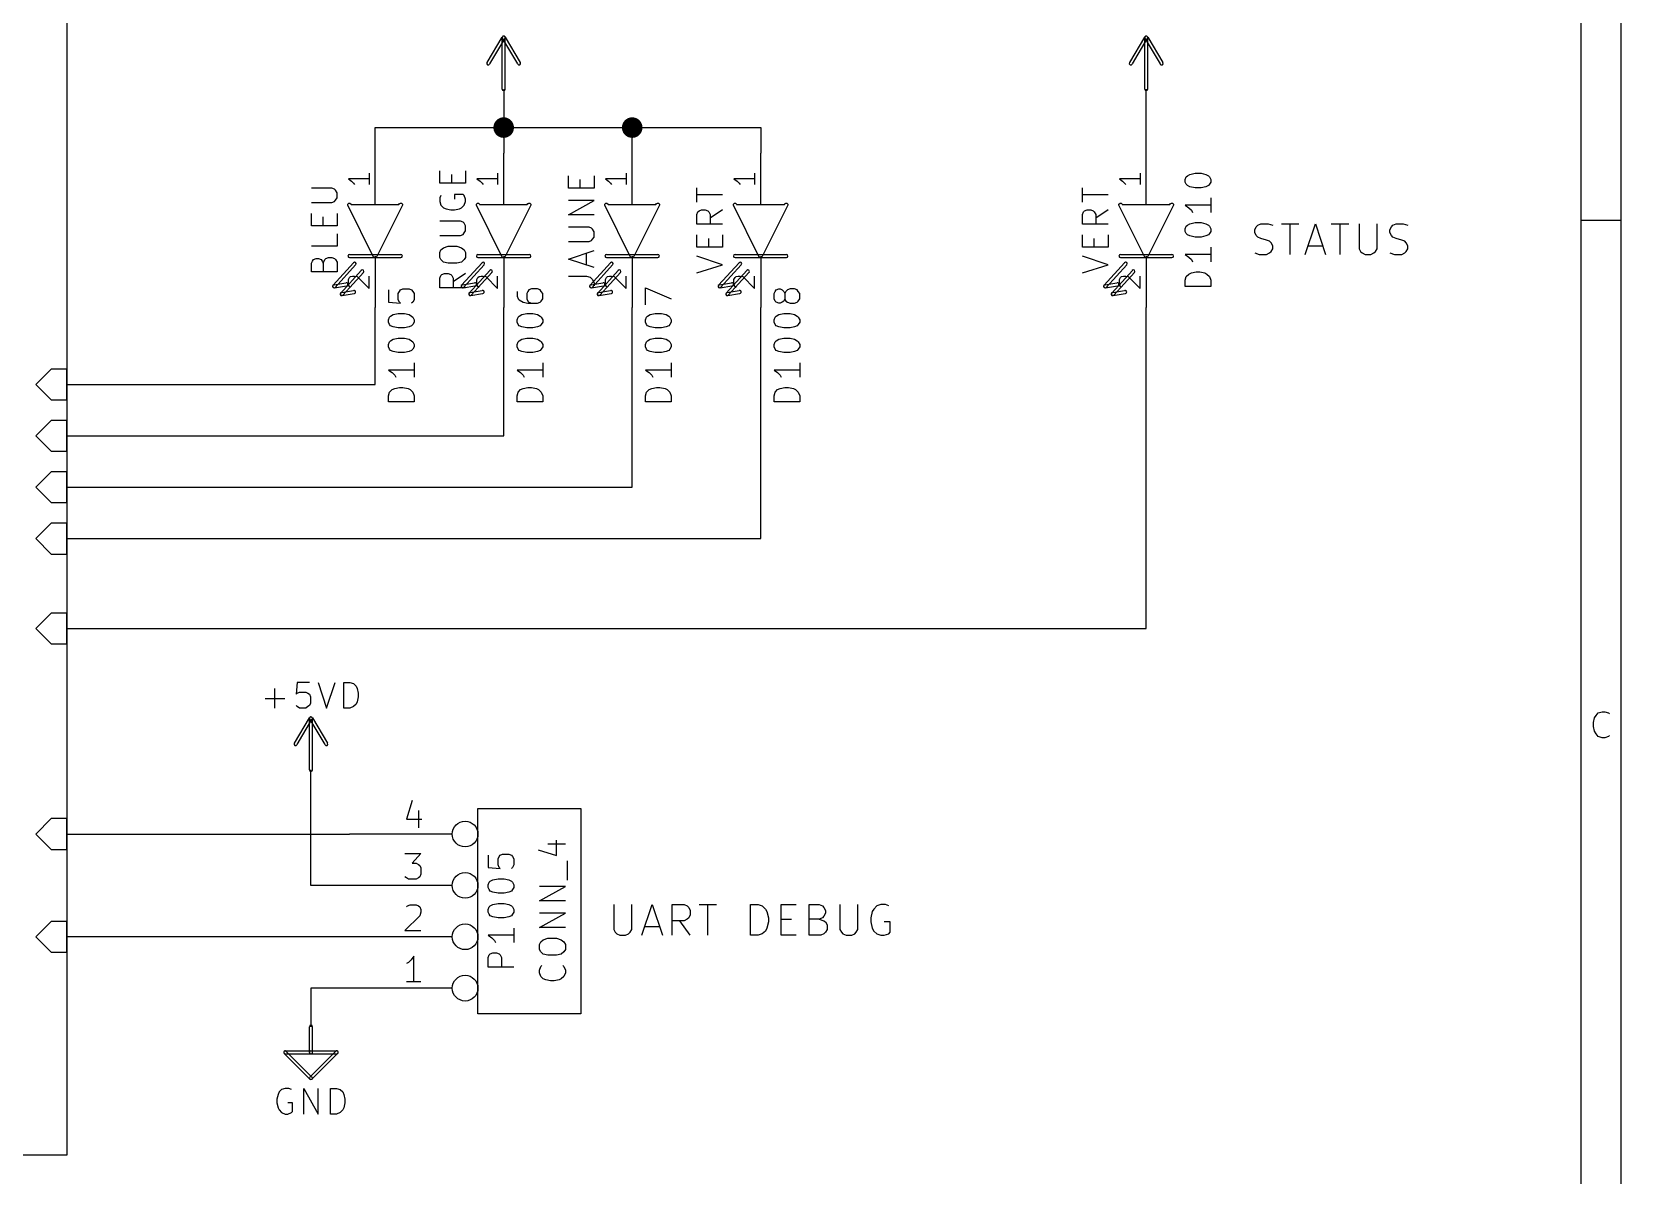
# Model space of a CAD drawing. Extents: x 10 to 287, y -200 to -10.
# Drawn here: x 208.5 to 287, y -157.2 to -100.7 of the extents above; entities that cross this region are included whole.
import ezdxf

# ---------------------------------------------------------------- set-up
doc = ezdxf.new("R2010")
doc.units = 0
doc.header["$MEASUREMENT"] = 0

msp = doc.modelspace()

# ---------------------------------------------------------------- linework, layer by layer
at = {"layer": 'Blue 3'}
for p, q in [((268.884, -110.465), (268.961, -110.312)), ((268.884, -110.592), (268.884, -110.465)), ((268.961, -110.744), (268.884, -110.592)), ((268.961, -110.312), (269.037, -110.236)), ((269.037, -110.236), (269.189, -110.16)), ((269.189, -110.16), (269.545, -110.16)), ((269.545, -110.16), (269.773, -110.236)), ((270.205, -110.16), (271.069, -110.16)), ((270.637, -111.684), (270.637, -110.16)), ((271.374, -111.684), (271.882, -110.16)), ((271.882, -110.16), (272.39, -111.684)), ((272.669, -110.16), (273.533, -110.16)), ((273.101, -111.684), (273.101, -110.16)), ((274.041, -110.16), (274.041, -111.404)), ((274.93, -111.404), (274.93, -110.16)), ((275.565, -110.465), (275.641, -110.312)), ((275.565, -110.592), (275.565, -110.465)), ((275.641, -110.744), (275.565, -110.592)), ((275.641, -110.312), (275.717, -110.236)), ((275.717, -110.236), (275.869, -110.16)), ((275.869, -110.16), (276.225, -110.16)), ((276.225, -110.16), (276.454, -110.236)), ((269.037, -110.82), (268.961, -110.744)), ((269.189, -110.896), (269.037, -110.82)), ((269.469, -110.973), (269.189, -110.896)), ((269.621, -111.023), (269.469, -110.973)), ((269.697, -111.1), (269.621, -111.023)), ((269.773, -111.252), (269.697, -111.1)), ((269.697, -111.531), (269.773, -111.404)), ((269.773, -111.404), (269.773, -111.252)), ((271.501, -111.252), (272.237, -111.252)), ((274.041, -111.404), (274.117, -111.531)), ((274.853, -111.531), (274.93, -111.404)), ((275.717, -110.82), (275.641, -110.744)), ((275.869, -110.896), (275.717, -110.82)), ((276.149, -110.973), (275.869, -110.896)), ((276.301, -111.023), (276.149, -110.973)), ((276.377, -111.1), (276.301, -111.023)), ((276.454, -111.252), (276.377, -111.1)), ((276.377, -111.531), (276.454, -111.404)), ((276.454, -111.404), (276.454, -111.252)), ((268.884, -111.608), (269.113, -111.684)), ((269.113, -111.684), (269.469, -111.684)), ((269.469, -111.684), (269.621, -111.608)), ((269.621, -111.608), (269.697, -111.531)), ((274.117, -111.531), (274.193, -111.608)), ((274.193, -111.608), (274.345, -111.684)), ((274.345, -111.684), (274.625, -111.684)), ((274.625, -111.684), (274.777, -111.608)), ((274.777, -111.608), (274.853, -111.531)), ((275.565, -111.608), (275.793, -111.684)), ((275.793, -111.684), (276.149, -111.684)), ((276.149, -111.684), (276.301, -111.608)), ((276.301, -111.608), (276.377, -111.531)), ((237.211, -143.815), (237.211, -145.059)), ((238.1, -145.059), (238.1, -143.815)), ((238.608, -145.339), (239.116, -143.815)), ((239.116, -143.815), (239.624, -145.339)), ((240.106, -145.339), (240.106, -143.815)), ((240.106, -143.815), (240.69, -143.815)), ((240.69, -143.815), (240.843, -143.891)), ((240.843, -143.891), (240.919, -143.967)), ((240.919, -144.475), (240.843, -144.551)), ((240.919, -143.967), (240.995, -144.12)), ((240.995, -144.323), (240.919, -144.475)), ((240.995, -144.12), (240.995, -144.323)), ((241.427, -143.815), (242.291, -143.815)), ((241.859, -145.339), (241.859, -143.815)), ((243.967, -145.339), (243.967, -143.815)), ((243.967, -143.815), (244.348, -143.815)), ((244.348, -143.815), (244.551, -143.891)), ((244.551, -143.891), (244.704, -144.043)), ((244.704, -144.043), (244.78, -144.17)), ((244.78, -144.17), (244.856, -144.475)), ((244.856, -144.475), (244.856, -144.678)), ((245.491, -145.339), (245.491, -143.815)), ((245.491, -143.815), (246.228, -143.815)), ((246.863, -145.339), (246.863, -143.815)), ((246.863, -143.815), (247.371, -143.815)), ((247.371, -143.815), (247.523, -143.891)), ((247.523, -144.475), (247.371, -144.551)), ((247.523, -143.891), (247.599, -143.967)), ((247.599, -144.399), (247.523, -144.475)), ((247.599, -143.967), (247.675, -144.12)), ((247.675, -144.247), (247.599, -144.399)), ((247.675, -144.12), (247.675, -144.247)), ((248.387, -143.815), (248.387, -145.059)), ((249.276, -145.059), (249.276, -143.815)), ((249.987, -144.17), (249.911, -144.475)), ((249.911, -144.475), (249.911, -144.678)), ((250.063, -144.043), (249.987, -144.17)), ((250.215, -143.891), (250.063, -144.043)), ((250.419, -143.815), (250.215, -143.891)), ((250.647, -143.815), (250.419, -143.815)), ((250.8, -143.891), (250.647, -143.815)), ((237.211, -145.059), (237.287, -145.186)), ((237.287, -145.186), (237.363, -145.263)), ((237.363, -145.263), (237.515, -145.339)), ((237.795, -145.339), (237.947, -145.263)), ((237.947, -145.263), (238.023, -145.186)), ((238.023, -145.186), (238.1, -145.059)), ((238.735, -144.907), (239.471, -144.907)), ((240.69, -144.628), (240.106, -144.628)), ((240.995, -145.339), (240.487, -144.628)), ((240.843, -144.551), (240.69, -144.628)), ((244.551, -145.263), (244.348, -145.339)), ((244.704, -145.136), (244.551, -145.263)), ((244.78, -144.983), (244.704, -145.136)), ((244.856, -144.678), (244.78, -144.983)), ((245.491, -144.551), (245.999, -144.551)), ((247.371, -144.551), (246.863, -144.551)), ((247.371, -144.551), (247.599, -144.628)), ((247.599, -145.263), (247.447, -145.339)), ((247.599, -144.628), (247.675, -144.678)), ((247.675, -145.186), (247.599, -145.263)), ((247.675, -144.678), (247.752, -144.831)), ((247.752, -145.059), (247.675, -145.186)), ((247.752, -144.831), (247.752, -145.059)), ((248.387, -145.059), (248.463, -145.186)), ((248.463, -145.186), (248.539, -145.263)), ((248.539, -145.263), (248.691, -145.339)), ((248.971, -145.339), (249.123, -145.263)), ((249.123, -145.263), (249.199, -145.186)), ((249.199, -145.186), (249.276, -145.059)), ((249.911, -144.678), (249.987, -144.983)), ((249.987, -144.983), (250.063, -145.136)), ((250.063, -145.136), (250.215, -145.263)), ((250.215, -145.263), (250.419, -145.339)), ((250.876, -144.678), (250.571, -144.678)), ((250.571, -145.339), (250.8, -145.263)), ((250.8, -145.263), (250.876, -145.186)), ((250.876, -145.186), (250.876, -144.678)), ((237.515, -145.339), (237.795, -145.339)), ((244.348, -145.339), (243.967, -145.339)), ((246.228, -145.339), (245.491, -145.339)), ((247.447, -145.339), (246.863, -145.339)), ((248.691, -145.339), (248.971, -145.339)), ((250.419, -145.339), (250.571, -145.339))]:
    msp.add_line(p, q, dxfattribs=at)
at = {"layer": 'Brown 2'}
for p, q in [((209.423, -117.348), (208.661, -118.11)), ((210.185, -117.348), (209.423, -117.348)), ((210.185, -118.872), (210.185, -117.348)), ((208.661, -118.11), (209.423, -118.872)), ((209.423, -118.872), (210.185, -118.872)), ((209.423, -119.888), (208.661, -120.65)), ((210.185, -119.888), (209.423, -119.888)), ((210.185, -121.412), (210.185, -119.888)), ((208.661, -120.65), (209.423, -121.412)), ((209.423, -121.412), (210.185, -121.412)), ((209.423, -122.428), (208.661, -123.19)), ((210.185, -122.428), (209.423, -122.428)), ((210.185, -123.952), (210.185, -122.428)), ((208.661, -123.19), (209.423, -123.952)), ((209.423, -123.952), (210.185, -123.952)), ((209.423, -124.968), (208.661, -125.73)), ((210.185, -124.968), (209.423, -124.968)), ((210.185, -126.492), (210.185, -124.968)), ((208.661, -125.73), (209.423, -126.492)), ((209.423, -126.492), (210.185, -126.492)), ((209.423, -129.413), (208.661, -130.175)), ((210.185, -129.413), (209.423, -129.413)), ((210.185, -130.937), (210.185, -129.413)), ((208.661, -130.175), (209.423, -130.937)), ((209.423, -130.937), (210.185, -130.937)), ((209.423, -139.573), (208.661, -140.335)), ((210.185, -139.573), (209.423, -139.573)), ((210.185, -141.097), (210.185, -139.573)), ((208.661, -140.335), (209.423, -141.097)), ((209.423, -141.097), (210.185, -141.097)), ((209.423, -144.653), (208.661, -145.415)), ((210.185, -144.653), (209.423, -144.653)), ((210.185, -146.177), (210.185, -144.653)), ((208.661, -145.415), (209.423, -146.177)), ((209.423, -146.177), (210.185, -146.177))]:
    msp.add_line(p, q, dxfattribs=at)
at = {"layer": 'Cyan 2'}
for p, q in [((228.625, -108.153), (228.625, -107.544)), ((229.895, -107.544), (229.895, -108.153)), ((229.895, -108.153), (228.625, -108.153)), ((229.21, -108.153), (229.21, -107.721)), ((234.975, -108.407), (234.975, -107.798)), ((235.56, -108.407), (235.56, -107.975)), ((236.245, -107.798), (236.245, -108.407)), ((265.455, -107.975), (265.506, -107.848)), ((265.455, -108.102), (265.455, -107.975)), ((265.506, -108.204), (265.455, -108.102)), ((265.506, -107.848), (265.557, -107.798)), ((265.557, -108.28), (265.506, -108.204)), ((265.557, -107.798), (265.684, -107.721)), ((265.684, -108.331), (265.557, -108.28)), ((265.684, -107.721), (265.938, -107.671)), ((265.938, -108.382), (265.684, -108.331)), ((265.938, -107.671), (266.243, -107.671)), ((266.243, -107.671), (266.471, -107.721)), ((266.471, -108.331), (266.243, -108.382)), ((266.471, -107.721), (266.598, -107.798)), ((266.598, -108.28), (266.471, -108.331)), ((266.598, -107.798), (266.649, -107.848)), ((266.649, -108.204), (266.598, -108.28)), ((266.649, -107.848), (266.725, -107.975)), ((266.725, -108.102), (266.649, -108.204)), ((266.725, -107.975), (266.725, -108.102)), ((223.291, -108.407), (222.275, -108.407)), ((222.275, -109.118), (223.291, -109.118)), ((223.418, -108.458), (223.291, -108.407)), ((223.291, -109.118), (223.418, -109.068)), ((223.469, -108.509), (223.418, -108.458)), ((223.418, -109.068), (223.469, -108.991)), ((223.545, -108.636), (223.469, -108.509)), ((223.469, -108.991), (223.545, -108.89)), ((223.545, -108.89), (223.545, -108.636)), ((228.676, -108.763), (228.625, -108.89)), ((228.625, -108.89), (228.625, -109.068)), ((228.625, -109.068), (228.676, -109.245)), ((229.768, -108.712), (229.337, -108.712)), ((229.337, -108.712), (229.337, -108.941)), ((229.819, -108.763), (229.768, -108.712)), ((229.895, -108.941), (229.819, -108.763)), ((229.819, -109.245), (229.895, -109.068)), ((229.895, -109.068), (229.895, -108.941)), ((236.245, -108.407), (234.975, -108.407)), ((234.975, -109.728), (236.245, -109.017)), ((236.245, -109.017), (234.975, -109.017)), ((241.325, -109.093), (241.325, -108.382)), ((242.595, -108.737), (241.325, -108.737)), ((260.375, -109.093), (260.375, -108.382)), ((261.645, -108.737), (260.375, -108.737)), ((266.243, -108.382), (265.938, -108.382)), ((266.725, -108.89), (266.725, -109.601)), ((222.275, -110.261), (222.275, -109.652)), ((222.86, -110.261), (222.86, -109.83)), ((223.545, -109.652), (223.545, -110.261)), ((228.676, -109.245), (228.803, -109.372)), ((228.803, -109.372), (228.93, -109.423)), ((228.93, -109.423), (229.159, -109.474)), ((229.159, -109.474), (229.337, -109.474)), ((229.337, -109.474), (229.591, -109.423)), ((229.591, -109.423), (229.692, -109.372)), ((229.692, -109.372), (229.819, -109.245)), ((236.245, -109.728), (234.975, -109.728)), ((241.325, -109.703), (241.376, -109.576)), ((241.325, -110.185), (241.325, -109.703)), ((241.376, -109.576), (241.427, -109.525)), ((241.427, -109.525), (241.554, -109.474)), ((241.554, -109.474), (241.732, -109.474)), ((241.732, -109.474), (241.859, -109.525)), ((241.859, -109.525), (241.91, -109.576)), ((241.91, -109.576), (241.986, -109.703)), ((242.595, -109.474), (241.986, -109.88)), ((241.986, -109.703), (241.986, -110.185)), ((260.375, -109.703), (260.426, -109.576)), ((260.375, -110.185), (260.375, -109.703)), ((260.426, -109.576), (260.477, -109.525)), ((260.477, -109.525), (260.604, -109.474)), ((260.604, -109.474), (260.782, -109.474)), ((260.782, -109.474), (260.909, -109.525)), ((260.909, -109.525), (260.96, -109.576)), ((260.96, -109.576), (261.036, -109.703)), ((261.645, -109.474), (261.036, -109.88)), ((261.036, -109.703), (261.036, -110.185)), ((266.725, -109.245), (265.455, -109.245)), ((265.455, -109.245), (265.633, -109.372)), ((265.633, -109.372), (265.76, -109.499)), ((265.76, -109.499), (265.811, -109.601)), ((223.545, -110.261), (222.275, -110.261)), ((223.545, -110.668), (223.545, -111.277)), ((229.641, -110.033), (228.625, -110.033)), ((229.768, -110.084), (229.641, -110.033)), ((229.641, -110.744), (229.768, -110.693)), ((229.819, -110.134), (229.768, -110.084)), ((229.768, -110.693), (229.819, -110.617)), ((229.895, -110.261), (229.819, -110.134)), ((229.819, -110.617), (229.895, -110.515)), ((229.895, -110.515), (229.895, -110.261)), ((235.991, -110.338), (234.975, -110.338)), ((236.118, -110.388), (235.991, -110.338)), ((236.169, -110.439), (236.118, -110.388)), ((236.245, -110.566), (236.169, -110.439)), ((236.245, -110.82), (236.245, -110.566)), ((242.595, -110.185), (241.325, -110.185)), ((241.325, -111.328), (241.325, -110.719)), ((242.595, -110.719), (242.595, -111.328)), ((261.645, -110.185), (260.375, -110.185)), ((260.375, -111.328), (260.375, -110.719)), ((261.645, -110.719), (261.645, -111.328)), ((265.455, -110.414), (265.506, -110.287)), ((265.455, -110.541), (265.455, -110.414)), ((265.506, -110.642), (265.455, -110.541)), ((265.506, -110.287), (265.557, -110.236)), ((265.557, -110.719), (265.506, -110.642)), ((265.557, -110.236), (265.684, -110.16)), ((265.684, -110.769), (265.557, -110.719)), ((265.684, -110.16), (265.938, -110.109)), ((265.938, -110.109), (266.243, -110.109)), ((266.243, -110.109), (266.471, -110.16)), ((266.471, -110.16), (266.598, -110.236)), ((266.598, -110.719), (266.471, -110.769)), ((266.598, -110.236), (266.649, -110.287)), ((266.649, -110.642), (266.598, -110.719)), ((266.649, -110.287), (266.725, -110.414)), ((266.725, -110.541), (266.649, -110.642)), ((266.725, -110.414), (266.725, -110.541)), ((223.545, -111.277), (222.275, -111.277)), ((228.625, -110.744), (229.641, -110.744)), ((228.625, -111.582), (228.676, -111.455)), ((228.676, -111.455), (228.803, -111.354)), ((228.803, -111.354), (229.032, -111.277)), ((229.032, -111.277), (229.464, -111.277)), ((229.464, -111.277), (229.692, -111.354)), ((229.692, -111.354), (229.819, -111.455)), ((229.819, -111.455), (229.895, -111.582)), ((234.975, -111.049), (235.991, -111.049)), ((234.975, -111.912), (236.245, -111.481)), ((235.991, -111.049), (236.118, -110.998)), ((236.118, -110.998), (236.169, -110.922)), ((236.169, -110.922), (236.245, -110.82)), ((242.595, -111.328), (241.325, -111.328)), ((241.91, -111.328), (241.91, -110.896)), ((261.645, -111.328), (260.375, -111.328)), ((260.96, -111.328), (260.96, -110.896)), ((265.938, -110.82), (265.684, -110.769)), ((266.243, -110.82), (265.938, -110.82)), ((266.471, -110.769), (266.243, -110.82)), ((266.725, -111.328), (266.725, -112.039)), ((222.275, -112.116), (222.326, -112.014)), ((222.275, -112.547), (222.275, -112.116)), ((222.326, -112.014), (222.377, -111.938)), ((222.377, -111.938), (222.504, -111.887)), ((222.504, -111.887), (222.631, -111.887)), ((222.631, -111.887), (222.758, -111.938)), ((222.758, -111.938), (222.809, -112.014)), ((222.809, -112.014), (222.86, -112.116)), ((222.86, -112.116), (222.936, -111.938)), ((222.86, -112.116), (222.86, -112.547)), ((222.936, -111.938), (222.987, -111.887)), ((222.987, -111.887), (223.114, -111.836)), ((223.114, -111.836), (223.291, -111.836)), ((223.291, -111.836), (223.418, -111.887)), ((223.418, -111.887), (223.469, -111.938)), ((223.469, -111.938), (223.545, -112.065)), ((223.545, -112.065), (223.545, -112.547)), ((228.625, -111.836), (228.625, -111.582)), ((228.676, -111.938), (228.625, -111.836)), ((228.803, -112.065), (228.676, -111.938)), ((229.032, -112.116), (228.803, -112.065)), ((229.464, -112.116), (229.032, -112.116)), ((229.692, -112.065), (229.464, -112.116)), ((229.819, -111.938), (229.692, -112.065)), ((229.895, -111.836), (229.819, -111.938)), ((229.895, -111.582), (229.895, -111.836)), ((236.245, -112.319), (234.975, -111.912)), ((235.864, -112.192), (235.864, -111.608)), ((242.595, -112.192), (241.325, -111.76)), ((241.325, -112.598), (242.595, -112.192)), ((261.645, -112.192), (260.375, -111.76)), ((260.375, -112.598), (261.645, -112.192)), ((266.725, -111.684), (265.455, -111.684)), ((265.455, -111.684), (265.633, -111.811)), ((265.633, -111.811), (265.76, -111.938)), ((265.76, -111.938), (265.811, -112.039)), ((223.545, -112.547), (222.275, -112.547)), ((228.625, -112.852), (228.676, -112.725)), ((228.625, -113.335), (228.625, -112.852)), ((228.676, -112.725), (228.727, -112.674)), ((228.727, -112.674), (228.854, -112.624)), ((228.854, -112.624), (229.032, -112.624)), ((229.032, -112.624), (229.159, -112.674)), ((229.159, -112.674), (229.21, -112.725)), ((229.21, -112.725), (229.286, -112.852)), ((229.895, -112.624), (229.286, -113.03)), ((229.286, -112.852), (229.286, -113.335)), ((234.975, -112.751), (235.864, -112.751)), ((235.864, -112.751), (236.042, -112.801)), ((236.042, -112.801), (236.169, -112.928)), ((236.169, -112.928), (236.245, -113.106)), ((265.455, -112.954), (265.506, -112.776)), ((265.455, -113.259), (265.455, -112.954)), ((265.506, -112.776), (265.633, -112.649)), ((265.633, -112.649), (265.76, -112.598)), ((265.76, -112.598), (265.989, -112.547)), ((265.989, -112.547), (266.167, -112.547)), ((266.167, -112.547), (266.421, -112.598)), ((266.421, -112.598), (266.522, -112.649)), ((266.522, -112.649), (266.649, -112.776)), ((266.649, -112.776), (266.725, -112.954)), ((266.725, -112.954), (266.725, -113.259)), ((226.085, -113.436), (226.085, -114.046)), ((226.568, -113.614), (226.619, -113.513)), ((226.568, -113.919), (226.568, -113.614)), ((226.619, -113.513), (226.67, -113.436)), ((226.67, -113.436), (226.797, -113.386)), ((226.797, -113.386), (227.101, -113.386)), ((227.101, -113.386), (227.228, -113.436)), ((227.228, -113.436), (227.279, -113.513)), ((227.279, -113.513), (227.355, -113.614)), ((227.355, -113.614), (227.355, -113.919)), ((229.895, -113.335), (228.625, -113.335)), ((232.435, -113.513), (232.435, -113.741)), ((232.435, -113.741), (232.486, -113.868)), ((232.486, -113.868), (232.537, -113.919)), ((232.969, -113.513), (232.918, -113.614)), ((232.918, -113.614), (232.918, -113.868)), ((232.918, -113.868), (232.969, -113.995)), ((233.02, -113.436), (232.969, -113.513)), ((233.147, -113.386), (233.02, -113.436)), ((233.451, -113.386), (233.147, -113.386)), ((233.578, -113.436), (233.451, -113.386)), ((233.629, -113.513), (233.578, -113.436)), ((233.705, -113.614), (233.629, -113.513)), ((233.629, -113.995), (233.705, -113.868)), ((233.705, -113.868), (233.705, -113.614)), ((236.245, -113.106), (236.245, -113.233)), ((238.785, -114.173), (238.785, -113.335)), ((238.785, -113.335), (240.055, -113.868)), ((245.135, -113.614), (245.186, -113.513)), ((245.135, -113.868), (245.135, -113.614)), ((245.186, -113.995), (245.135, -113.868)), ((245.186, -113.513), (245.237, -113.436)), ((245.237, -113.436), (245.364, -113.386)), ((245.364, -113.386), (245.44, -113.386)), ((245.44, -113.386), (245.542, -113.436)), ((245.542, -113.436), (245.618, -113.513)), ((245.618, -113.513), (245.669, -113.614)), ((245.669, -113.868), (245.618, -113.995)), ((245.72, -113.513), (245.669, -113.614)), ((245.669, -113.614), (245.669, -113.868)), ((245.669, -113.868), (245.72, -113.995)), ((245.796, -113.436), (245.72, -113.513)), ((245.923, -113.386), (245.796, -113.436)), ((246.151, -113.386), (245.923, -113.386)), ((246.278, -113.436), (246.151, -113.386)), ((246.329, -113.513), (246.278, -113.436)), ((246.405, -113.614), (246.329, -113.513)), ((246.329, -113.995), (246.405, -113.868)), ((246.405, -113.868), (246.405, -113.614)), ((266.725, -113.259), (265.455, -113.259)), ((226.085, -114.046), (226.67, -114.097)), ((226.187, -114.732), (226.314, -114.656)), ((226.314, -114.656), (226.568, -114.605)), ((226.619, -114.046), (226.568, -113.919)), ((226.568, -114.605), (226.873, -114.605)), ((226.67, -114.097), (226.619, -114.046)), ((226.873, -114.605), (227.101, -114.656)), ((227.101, -114.656), (227.228, -114.732)), ((227.279, -114.046), (227.228, -114.097)), ((227.355, -113.919), (227.279, -114.046)), ((232.537, -113.919), (232.74, -114.046)), ((232.537, -114.732), (232.664, -114.656)), ((232.664, -114.656), (232.918, -114.605)), ((232.74, -114.046), (232.969, -114.097)), ((232.918, -114.605), (233.223, -114.605)), ((232.969, -113.995), (233.02, -114.046)), ((232.969, -114.097), (233.451, -114.097)), ((233.02, -114.046), (233.147, -114.097)), ((233.223, -114.605), (233.451, -114.656)), ((233.451, -114.097), (233.578, -114.046)), ((233.451, -114.656), (233.578, -114.732)), ((233.578, -114.046), (233.629, -113.995)), ((238.887, -114.732), (239.014, -114.656)), ((239.014, -114.656), (239.268, -114.605)), ((239.268, -114.605), (239.573, -114.605)), ((239.573, -114.605), (239.801, -114.656)), ((239.801, -114.656), (239.928, -114.732)), ((245.237, -114.046), (245.186, -113.995)), ((245.364, -114.097), (245.237, -114.046)), ((245.237, -114.732), (245.364, -114.656)), ((245.44, -114.097), (245.364, -114.097)), ((245.364, -114.656), (245.618, -114.605)), ((245.542, -114.046), (245.44, -114.097)), ((245.618, -113.995), (245.542, -114.046)), ((245.618, -114.605), (245.923, -114.605)), ((245.72, -113.995), (245.796, -114.046)), ((245.796, -114.046), (245.923, -114.097)), ((245.923, -114.097), (246.151, -114.097)), ((245.923, -114.605), (246.151, -114.656)), ((246.151, -114.097), (246.278, -114.046)), ((246.151, -114.656), (246.278, -114.732)), ((246.278, -114.046), (246.329, -113.995)), ((226.085, -114.91), (226.136, -114.783)), ((226.085, -115.037), (226.085, -114.91)), ((226.136, -115.138), (226.085, -115.037)), ((226.136, -114.783), (226.187, -114.732)), ((226.187, -115.214), (226.136, -115.138)), ((226.314, -115.265), (226.187, -115.214)), ((226.568, -115.316), (226.314, -115.265)), ((226.873, -115.316), (226.568, -115.316)), ((227.101, -115.265), (226.873, -115.316)), ((227.228, -115.214), (227.101, -115.265)), ((227.228, -114.732), (227.279, -114.783)), ((227.279, -115.138), (227.228, -115.214)), ((227.279, -114.783), (227.355, -114.91)), ((227.355, -115.037), (227.279, -115.138)), ((227.355, -114.91), (227.355, -115.037)), ((232.435, -114.91), (232.486, -114.783)), ((232.435, -115.037), (232.435, -114.91)), ((232.486, -115.138), (232.435, -115.037)), ((232.486, -114.783), (232.537, -114.732)), ((232.537, -115.214), (232.486, -115.138)), ((232.664, -115.265), (232.537, -115.214)), ((232.918, -115.316), (232.664, -115.265)), ((233.223, -115.316), (232.918, -115.316)), ((233.451, -115.265), (233.223, -115.316)), ((233.578, -115.214), (233.451, -115.265)), ((233.578, -114.732), (233.629, -114.783)), ((233.629, -115.138), (233.578, -115.214)), ((233.629, -114.783), (233.705, -114.91)), ((233.705, -115.037), (233.629, -115.138)), ((233.705, -114.91), (233.705, -115.037)), ((238.785, -114.91), (238.836, -114.783)), ((238.785, -115.037), (238.785, -114.91)), ((238.836, -115.138), (238.785, -115.037)), ((238.836, -114.783), (238.887, -114.732)), ((238.887, -115.214), (238.836, -115.138)), ((239.014, -115.265), (238.887, -115.214)), ((239.268, -115.316), (239.014, -115.265)), ((239.573, -115.316), (239.268, -115.316)), ((239.801, -115.265), (239.573, -115.316)), ((239.928, -115.214), (239.801, -115.265)), ((239.928, -114.732), (239.979, -114.783)), ((239.979, -115.138), (239.928, -115.214)), ((239.979, -114.783), (240.055, -114.91)), ((240.055, -115.037), (239.979, -115.138)), ((240.055, -114.91), (240.055, -115.037)), ((245.135, -114.91), (245.186, -114.783)), ((245.135, -115.037), (245.135, -114.91)), ((245.186, -115.138), (245.135, -115.037)), ((245.186, -114.783), (245.237, -114.732)), ((245.237, -115.214), (245.186, -115.138)), ((245.364, -115.265), (245.237, -115.214)), ((245.618, -115.316), (245.364, -115.265)), ((245.923, -115.316), (245.618, -115.316)), ((246.151, -115.265), (245.923, -115.316)), ((246.278, -115.214), (246.151, -115.265)), ((246.278, -114.732), (246.329, -114.783)), ((246.329, -115.138), (246.278, -115.214)), ((246.329, -114.783), (246.405, -114.91)), ((246.405, -115.037), (246.329, -115.138)), ((246.405, -114.91), (246.405, -115.037)), ((226.085, -116.129), (226.136, -116.002)), ((226.085, -116.256), (226.085, -116.129)), ((226.136, -116.002), (226.187, -115.951)), ((226.187, -115.951), (226.314, -115.875)), ((226.314, -115.875), (226.568, -115.824)), ((226.568, -115.824), (226.873, -115.824)), ((226.873, -115.824), (227.101, -115.875)), ((227.101, -115.875), (227.228, -115.951)), ((227.228, -115.951), (227.279, -116.002)), ((227.279, -116.002), (227.355, -116.129)), ((227.355, -116.129), (227.355, -116.256)), ((232.435, -116.129), (232.486, -116.002)), ((232.435, -116.256), (232.435, -116.129)), ((232.486, -116.002), (232.537, -115.951)), ((232.537, -115.951), (232.664, -115.875)), ((232.664, -115.875), (232.918, -115.824)), ((232.918, -115.824), (233.223, -115.824)), ((233.223, -115.824), (233.451, -115.875)), ((233.451, -115.875), (233.578, -115.951)), ((233.578, -115.951), (233.629, -116.002)), ((233.629, -116.002), (233.705, -116.129)), ((233.705, -116.129), (233.705, -116.256)), ((238.785, -116.129), (238.836, -116.002)), ((238.785, -116.256), (238.785, -116.129)), ((238.836, -116.002), (238.887, -115.951)), ((238.887, -115.951), (239.014, -115.875)), ((239.014, -115.875), (239.268, -115.824)), ((239.268, -115.824), (239.573, -115.824)), ((239.573, -115.824), (239.801, -115.875)), ((239.801, -115.875), (239.928, -115.951)), ((239.928, -115.951), (239.979, -116.002)), ((239.979, -116.002), (240.055, -116.129)), ((240.055, -116.129), (240.055, -116.256)), ((245.135, -116.129), (245.186, -116.002)), ((245.135, -116.256), (245.135, -116.129)), ((245.186, -116.002), (245.237, -115.951)), ((245.237, -115.951), (245.364, -115.875)), ((245.364, -115.875), (245.618, -115.824)), ((245.618, -115.824), (245.923, -115.824)), ((245.923, -115.824), (246.151, -115.875)), ((246.151, -115.875), (246.278, -115.951)), ((246.278, -115.951), (246.329, -116.002)), ((246.329, -116.002), (246.405, -116.129)), ((246.405, -116.129), (246.405, -116.256)), ((226.136, -116.357), (226.085, -116.256)), ((226.187, -116.434), (226.136, -116.357)), ((226.314, -116.484), (226.187, -116.434)), ((226.568, -116.535), (226.314, -116.484)), ((226.873, -116.535), (226.568, -116.535)), ((227.101, -116.484), (226.873, -116.535)), ((227.228, -116.434), (227.101, -116.484)), ((227.279, -116.357), (227.228, -116.434)), ((227.355, -116.256), (227.279, -116.357)), ((232.486, -116.357), (232.435, -116.256)), ((232.537, -116.434), (232.486, -116.357)), ((232.664, -116.484), (232.537, -116.434)), ((232.918, -116.535), (232.664, -116.484)), ((233.223, -116.535), (232.918, -116.535)), ((233.451, -116.484), (233.223, -116.535)), ((233.578, -116.434), (233.451, -116.484)), ((233.629, -116.357), (233.578, -116.434)), ((233.705, -116.256), (233.629, -116.357)), ((238.836, -116.357), (238.785, -116.256)), ((238.887, -116.434), (238.836, -116.357)), ((239.014, -116.484), (238.887, -116.434)), ((239.268, -116.535), (239.014, -116.484)), ((239.573, -116.535), (239.268, -116.535)), ((239.801, -116.484), (239.573, -116.535)), ((239.928, -116.434), (239.801, -116.484)), ((239.979, -116.357), (239.928, -116.434)), ((240.055, -116.256), (239.979, -116.357)), ((245.186, -116.357), (245.135, -116.256)), ((245.237, -116.434), (245.186, -116.357)), ((245.364, -116.484), (245.237, -116.434)), ((245.618, -116.535), (245.364, -116.484)), ((245.923, -116.535), (245.618, -116.535)), ((246.151, -116.484), (245.923, -116.535)), ((246.278, -116.434), (246.151, -116.484)), ((246.329, -116.357), (246.278, -116.434)), ((246.405, -116.256), (246.329, -116.357)), ((227.355, -117.399), (226.085, -117.399)), ((226.085, -117.399), (226.263, -117.526)), ((226.263, -117.526), (226.39, -117.653)), ((226.39, -117.653), (226.441, -117.754)), ((227.355, -117.043), (227.355, -117.754)), ((233.705, -117.399), (232.435, -117.399)), ((232.435, -117.399), (232.613, -117.526)), ((232.613, -117.526), (232.74, -117.653)), ((232.74, -117.653), (232.791, -117.754)), ((233.705, -117.043), (233.705, -117.754)), ((240.055, -117.399), (238.785, -117.399)), ((238.785, -117.399), (238.963, -117.526)), ((238.963, -117.526), (239.09, -117.653)), ((239.09, -117.653), (239.141, -117.754)), ((240.055, -117.043), (240.055, -117.754)), ((246.405, -117.399), (245.135, -117.399)), ((245.135, -117.399), (245.313, -117.526)), ((245.313, -117.526), (245.44, -117.653)), ((245.44, -117.653), (245.491, -117.754)), ((246.405, -117.043), (246.405, -117.754)), ((226.085, -118.669), (226.136, -118.491)), ((226.136, -118.491), (226.263, -118.364)), ((226.263, -118.364), (226.39, -118.313)), ((226.39, -118.313), (226.619, -118.262)), ((226.619, -118.262), (226.797, -118.262)), ((226.797, -118.262), (227.051, -118.313)), ((227.051, -118.313), (227.152, -118.364)), ((227.152, -118.364), (227.279, -118.491)), ((227.279, -118.491), (227.355, -118.669)), ((232.435, -118.669), (232.486, -118.491)), ((232.486, -118.491), (232.613, -118.364)), ((232.613, -118.364), (232.74, -118.313)), ((232.74, -118.313), (232.969, -118.262)), ((232.969, -118.262), (233.147, -118.262)), ((233.147, -118.262), (233.401, -118.313)), ((233.401, -118.313), (233.502, -118.364)), ((233.502, -118.364), (233.629, -118.491)), ((233.629, -118.491), (233.705, -118.669)), ((238.785, -118.669), (238.836, -118.491)), ((238.836, -118.491), (238.963, -118.364)), ((238.963, -118.364), (239.09, -118.313)), ((239.09, -118.313), (239.319, -118.262)), ((239.319, -118.262), (239.497, -118.262)), ((239.497, -118.262), (239.751, -118.313)), ((239.751, -118.313), (239.852, -118.364)), ((239.852, -118.364), (239.979, -118.491)), ((239.979, -118.491), (240.055, -118.669)), ((245.135, -118.669), (245.186, -118.491)), ((245.186, -118.491), (245.313, -118.364)), ((245.313, -118.364), (245.44, -118.313)), ((245.44, -118.313), (245.669, -118.262)), ((245.669, -118.262), (245.847, -118.262)), ((245.847, -118.262), (246.101, -118.313)), ((246.101, -118.313), (246.202, -118.364)), ((246.202, -118.364), (246.329, -118.491)), ((246.329, -118.491), (246.405, -118.669)), ((226.085, -118.974), (226.085, -118.669)), ((227.355, -118.974), (226.085, -118.974)), ((227.355, -118.669), (227.355, -118.974)), ((232.435, -118.974), (232.435, -118.669)), ((233.705, -118.974), (232.435, -118.974)), ((233.705, -118.669), (233.705, -118.974)), ((238.785, -118.974), (238.785, -118.669)), ((240.055, -118.974), (238.785, -118.974)), ((240.055, -118.669), (240.055, -118.974)), ((245.135, -118.974), (245.135, -118.669)), ((246.405, -118.974), (245.135, -118.974)), ((246.405, -118.669), (246.405, -118.974)), ((220.472, -134.112), (220.472, -133.147)), ((221.564, -132.842), (221.513, -133.426)), ((221.513, -133.426), (221.564, -133.375)), ((222.174, -132.842), (221.564, -132.842)), ((221.564, -133.375), (221.691, -133.325)), ((221.691, -133.325), (221.996, -133.325)), ((221.996, -133.325), (222.098, -133.375)), ((222.098, -133.375), (222.174, -133.426)), ((222.174, -133.426), (222.225, -133.553)), ((222.606, -132.842), (223.012, -134.112)), ((223.012, -134.112), (223.444, -132.842)), ((223.876, -134.112), (223.876, -132.842)), ((223.876, -132.842), (224.18, -132.842)), ((224.18, -132.842), (224.358, -132.893)), ((224.358, -132.893), (224.485, -133.02)), ((224.485, -133.02), (224.536, -133.147)), ((224.536, -133.147), (224.587, -133.375)), ((224.587, -133.375), (224.587, -133.553)), ((219.989, -133.629), (220.955, -133.629)), ((221.564, -134.036), (221.513, -133.985)), ((221.691, -134.112), (221.564, -134.036)), ((221.996, -134.112), (221.691, -134.112)), ((222.098, -134.036), (221.996, -134.112)), ((222.174, -133.985), (222.098, -134.036)), ((222.225, -133.858), (222.174, -133.985)), ((222.225, -133.553), (222.225, -133.858)), ((224.18, -134.112), (223.876, -134.112)), ((224.358, -134.036), (224.18, -134.112)), ((224.485, -133.909), (224.358, -134.036)), ((224.536, -133.807), (224.485, -133.909)), ((224.587, -133.553), (224.536, -133.807)), ((231.597, -141.376), (231.724, -141.326)), ((231.724, -141.326), (232.029, -141.326)), ((232.029, -141.326), (232.156, -141.376)), ((233.477, -141.122), (234.391, -141.402)), ((233.959, -140.818), (234.823, -140.818)), ((234.391, -141.402), (234.391, -140.64)), ((231.013, -141.376), (231.013, -141.986)), ((231.013, -141.986), (231.597, -142.037)), ((231.496, -141.554), (231.546, -141.453)), ((231.496, -141.859), (231.496, -141.554)), ((231.546, -141.986), (231.496, -141.859)), ((231.546, -141.453), (231.597, -141.376)), ((231.597, -142.037), (231.546, -141.986)), ((232.156, -141.376), (232.207, -141.453)), ((232.207, -141.986), (232.156, -142.037)), ((232.207, -141.453), (232.283, -141.554)), ((232.283, -141.859), (232.207, -141.986)), ((232.283, -141.554), (232.283, -141.859)), ((234.925, -142.621), (234.925, -141.656)), ((231.013, -142.85), (231.064, -142.723)), ((231.013, -142.977), (231.013, -142.85)), ((231.064, -142.723), (231.115, -142.672)), ((231.115, -142.672), (231.242, -142.596)), ((231.242, -142.596), (231.496, -142.545)), ((231.496, -142.545), (231.8, -142.545)), ((231.8, -142.545), (232.029, -142.596)), ((232.029, -142.596), (232.156, -142.672)), ((232.156, -142.672), (232.207, -142.723)), ((232.207, -142.723), (232.283, -142.85)), ((232.283, -142.85), (232.283, -142.977)), ((233.553, -143.637), (234.823, -142.926)), ((234.823, -142.926), (233.553, -142.926)), ((231.064, -143.078), (231.013, -142.977)), ((231.115, -143.154), (231.064, -143.078)), ((231.242, -143.205), (231.115, -143.154)), ((231.496, -143.256), (231.242, -143.205)), ((231.8, -143.256), (231.496, -143.256)), ((232.029, -143.205), (231.8, -143.256)), ((232.156, -143.154), (232.029, -143.205)), ((232.207, -143.078), (232.156, -143.154)), ((232.283, -142.977), (232.207, -143.078)), ((234.823, -143.637), (233.553, -143.637)), ((231.013, -144.069), (231.064, -143.942)), ((231.013, -144.196), (231.013, -144.069)), ((231.064, -144.297), (231.013, -144.196)), ((231.064, -143.942), (231.115, -143.891)), ((231.115, -144.374), (231.064, -144.297)), ((231.115, -143.891), (231.242, -143.815)), ((231.242, -144.424), (231.115, -144.374)), ((231.242, -143.815), (231.496, -143.764)), ((231.496, -144.475), (231.242, -144.424)), ((231.496, -143.764), (231.8, -143.764)), ((231.8, -144.475), (231.496, -144.475)), ((231.8, -143.764), (232.029, -143.815)), ((232.029, -144.424), (231.8, -144.475)), ((232.029, -143.815), (232.156, -143.891)), ((232.156, -144.374), (232.029, -144.424)), ((232.156, -143.891), (232.207, -143.942)), ((232.207, -144.297), (232.156, -144.374)), ((232.207, -143.942), (232.283, -144.069)), ((232.283, -144.196), (232.207, -144.297)), ((232.283, -144.069), (232.283, -144.196)), ((233.553, -144.958), (234.823, -144.247)), ((234.823, -144.247), (233.553, -144.247)), ((232.283, -144.983), (232.283, -145.694)), ((234.823, -144.958), (233.553, -144.958)), ((232.283, -145.339), (231.013, -145.339)), ((231.013, -145.339), (231.191, -145.466)), ((231.191, -145.466), (231.318, -145.593)), ((231.318, -145.593), (231.369, -145.694)), ((233.553, -145.796), (233.604, -145.669)), ((233.553, -146.05), (233.553, -145.796)), ((233.604, -146.152), (233.553, -146.05)), ((233.604, -145.669), (233.731, -145.567)), ((233.731, -145.567), (233.959, -145.491)), ((233.959, -145.491), (234.391, -145.491)), ((234.391, -145.491), (234.62, -145.567)), ((234.62, -145.567), (234.747, -145.669)), ((234.747, -145.669), (234.823, -145.796)), ((234.823, -146.05), (234.747, -146.152)), ((234.823, -145.796), (234.823, -146.05)), ((231.013, -146.431), (231.064, -146.304)), ((231.013, -146.914), (231.013, -146.431)), ((231.064, -146.304), (231.115, -146.253)), ((231.115, -146.253), (231.242, -146.202)), ((231.242, -146.202), (231.419, -146.202)), ((231.419, -146.202), (231.546, -146.253)), ((231.546, -146.253), (231.597, -146.304)), ((231.597, -146.304), (231.673, -146.431)), ((231.673, -146.431), (231.673, -146.914)), ((233.731, -146.279), (233.604, -146.152)), ((233.604, -146.888), (233.655, -146.837)), ((233.959, -146.329), (233.731, -146.279)), ((234.391, -146.329), (233.959, -146.329)), ((234.62, -146.279), (234.391, -146.329)), ((234.747, -146.152), (234.62, -146.279)), ((234.696, -146.837), (234.747, -146.888)), ((232.283, -146.914), (231.013, -146.914)), ((233.553, -147.066), (233.604, -146.888)), ((233.553, -147.193), (233.553, -147.066)), ((233.604, -147.371), (233.553, -147.193)), ((233.731, -147.498), (233.604, -147.371)), ((233.858, -147.549), (233.731, -147.498)), ((234.086, -147.599), (233.858, -147.549)), ((234.264, -147.599), (234.086, -147.599)), ((234.518, -147.549), (234.264, -147.599)), ((234.62, -147.498), (234.518, -147.549)), ((234.747, -147.371), (234.62, -147.498)), ((234.747, -146.888), (234.823, -147.066)), ((234.823, -147.193), (234.747, -147.371)), ((234.823, -147.066), (234.823, -147.193)), ((220.675, -153.086), (220.624, -153.213)), ((220.802, -152.959), (220.675, -153.086)), ((220.98, -152.908), (220.802, -152.959)), ((221.158, -152.908), (220.98, -152.908)), ((221.285, -152.959), (221.158, -152.908)), ((221.894, -154.178), (221.894, -152.908)), ((221.894, -152.908), (222.606, -154.178)), ((222.606, -154.178), (222.606, -152.908)), ((223.215, -154.178), (223.215, -152.908)), ((223.215, -152.908), (223.52, -152.908)), ((223.52, -152.908), (223.698, -152.959)), ((223.698, -152.959), (223.825, -153.086)), ((223.825, -153.086), (223.876, -153.213)), ((220.624, -153.213), (220.574, -153.441)), ((220.574, -153.441), (220.574, -153.619)), ((220.574, -153.619), (220.624, -153.873)), ((220.624, -153.873), (220.675, -153.975)), ((221.336, -153.619), (221.107, -153.619)), ((221.336, -154.051), (221.336, -153.619)), ((223.876, -153.873), (223.825, -153.975)), ((223.876, -153.213), (223.926, -153.441)), ((223.926, -153.619), (223.876, -153.873)), ((223.926, -153.441), (223.926, -153.619)), ((220.675, -153.975), (220.802, -154.102)), ((220.802, -154.102), (220.98, -154.178)), ((220.98, -154.178), (221.107, -154.178)), ((221.107, -154.178), (221.285, -154.102)), ((221.285, -154.102), (221.336, -154.051)), ((223.52, -154.178), (223.215, -154.178)), ((223.698, -154.102), (223.52, -154.178)), ((223.825, -153.975), (223.698, -154.102))]:
    msp.add_line(p, q, dxfattribs=at)
at = {"layer": 'Green 2'}
for p, q in [((231.775, -103.505), (231.775, -106.68)), ((263.525, -106.68), (263.525, -103.505)), ((225.425, -106.68), (225.425, -105.41)), ((225.425, -105.41), (244.475, -105.41)), ((238.125, -106.68), (238.125, -105.41)), ((244.475, -105.41), (244.475, -106.68)), ((225.425, -118.11), (225.425, -114.3)), ((231.775, -120.65), (231.775, -114.3)), ((238.125, -123.19), (238.125, -114.3)), ((244.475, -125.73), (244.475, -114.3)), ((263.525, -130.175), (263.525, -114.3)), ((210.185, -118.11), (225.425, -118.11)), ((210.185, -120.65), (231.775, -120.65)), ((210.185, -123.19), (238.125, -123.19)), ((210.185, -125.73), (244.475, -125.73)), ((210.185, -130.175), (263.525, -130.175)), ((222.25, -142.875), (222.25, -137.16)), ((210.185, -140.335), (224.155, -140.335)), ((224.155, -142.875), (222.25, -142.875)), ((224.155, -145.415), (210.185, -145.415)), ((224.155, -147.955), (222.25, -147.955)), ((222.25, -147.955), (222.25, -149.86))]:
    msp.add_line(p, q, dxfattribs=at)
at = {"layer": 'Green 2', "const_width": 0.508}
for points in [[(231.521, -105.41, 1), (232.029, -105.41, 1)], [(237.871, -105.41, 1), (238.379, -105.41, 1)]]:
    msp.add_lwpolyline(points, format="xyb", close=True, dxfattribs=at)
at = {"layer": 'Magenta 2'}
for p, q in [((210.185, -46.99), (210.185, -156.21)), ((210.185, -156.21), (175.895, -156.21))]:
    msp.add_line(p, q, dxfattribs=at)
at = {"layer": 'Red 2'}
for p, q in [((286.995, -200), (286.995, -10.0076)), ((285.013, -198.018), (285.013, -11.9888)), ((230.962, -102.184), (231.699, -100.94)), ((231.089, -102.26), (231.826, -101.016)), ((231.699, -103.505), (231.699, -100.965)), ((231.724, -101.016), (232.461, -102.26)), ((231.851, -100.94), (232.588, -102.184)), ((231.851, -103.505), (231.851, -100.965)), ((262.712, -102.184), (263.449, -100.94)), ((262.839, -102.26), (263.576, -101.016)), ((263.449, -103.505), (263.449, -100.965)), ((263.474, -101.016), (264.211, -102.26)), ((263.601, -100.94), (264.338, -102.184)), ((263.601, -103.505), (263.601, -100.965)), ((225.425, -109.22), (225.425, -106.68)), ((231.775, -109.22), (231.775, -106.68)), ((238.125, -109.22), (238.125, -106.68)), ((244.475, -109.22), (244.475, -106.68)), ((263.525, -109.22), (263.525, -106.68)), ((225.12, -107.95), (224.104, -107.95)), ((224.104, -107.95), (224.257, -108.052)), ((224.257, -108.052), (224.358, -108.153)), ((224.358, -108.153), (224.409, -108.229)), ((225.12, -107.671), (225.12, -108.229)), ((231.47, -107.95), (230.454, -107.95)), ((230.454, -107.95), (230.607, -108.052)), ((230.607, -108.052), (230.708, -108.153)), ((230.708, -108.153), (230.759, -108.229)), ((231.47, -107.671), (231.47, -108.229)), ((237.82, -107.95), (236.804, -107.95)), ((236.804, -107.95), (236.957, -108.052)), ((236.957, -108.052), (237.058, -108.153)), ((237.058, -108.153), (237.109, -108.229)), ((237.82, -107.671), (237.82, -108.229)), ((244.17, -107.95), (243.154, -107.95)), ((243.154, -107.95), (243.307, -108.052)), ((243.307, -108.052), (243.408, -108.153)), ((243.408, -108.153), (243.459, -108.229)), ((244.17, -107.671), (244.17, -108.229)), ((263.22, -107.95), (262.204, -107.95)), ((262.204, -107.95), (262.357, -108.052)), ((262.357, -108.052), (262.458, -108.153)), ((262.458, -108.153), (262.509, -108.229)), ((263.22, -107.671), (263.22, -108.229)), ((224.079, -109.195), (224.13, -109.144)), ((224.13, -109.144), (224.18, -109.144)), ((224.18, -109.144), (224.231, -109.195)), ((226.644, -109.169), (226.67, -109.144)), ((226.67, -109.144), (226.72, -109.144)), ((226.72, -109.144), (226.771, -109.195)), ((230.429, -109.195), (230.48, -109.144)), ((230.48, -109.144), (230.53, -109.144)), ((230.53, -109.144), (230.581, -109.195)), ((232.994, -109.169), (233.02, -109.144)), ((233.02, -109.144), (233.07, -109.144)), ((233.07, -109.144), (233.121, -109.195)), ((236.779, -109.195), (236.83, -109.144)), ((236.83, -109.144), (236.88, -109.144)), ((236.88, -109.144), (236.931, -109.195)), ((239.344, -109.169), (239.37, -109.144)), ((239.37, -109.144), (239.42, -109.144)), ((239.42, -109.144), (239.471, -109.195)), ((243.129, -109.195), (243.18, -109.144)), ((243.18, -109.144), (243.23, -109.144)), ((243.23, -109.144), (243.281, -109.195)), ((245.694, -109.169), (245.72, -109.144)), ((245.72, -109.144), (245.77, -109.144)), ((245.77, -109.144), (245.821, -109.195)), ((262.179, -109.195), (262.23, -109.144)), ((262.23, -109.144), (262.28, -109.144)), ((262.28, -109.144), (262.331, -109.195)), ((264.744, -109.169), (264.77, -109.144)), ((264.77, -109.144), (264.82, -109.144)), ((264.82, -109.144), (264.871, -109.195)), ((224.079, -109.245), (224.079, -109.195)), ((225.349, -111.811), (224.079, -109.245)), ((224.231, -109.195), (224.231, -109.22)), ((224.231, -109.22), (226.593, -109.22)), ((226.771, -109.245), (225.501, -111.785)), ((226.593, -109.22), (226.619, -109.169)), ((226.619, -109.169), (226.644, -109.169)), ((226.771, -109.195), (226.771, -109.245)), ((230.429, -109.245), (230.429, -109.195)), ((231.699, -111.811), (230.429, -109.245)), ((230.581, -109.195), (230.581, -109.22)), ((230.581, -109.22), (232.943, -109.22)), ((233.121, -109.245), (231.851, -111.785)), ((232.943, -109.22), (232.969, -109.169)), ((232.969, -109.169), (232.994, -109.169)), ((233.121, -109.195), (233.121, -109.245)), ((236.779, -109.245), (236.779, -109.195)), ((238.049, -111.811), (236.779, -109.245)), ((236.931, -109.195), (236.931, -109.22)), ((236.931, -109.22), (239.293, -109.22)), ((239.471, -109.245), (238.201, -111.785)), ((239.293, -109.22), (239.319, -109.169)), ((239.319, -109.169), (239.344, -109.169)), ((239.471, -109.195), (239.471, -109.245)), ((243.129, -109.245), (243.129, -109.195)), ((244.399, -111.811), (243.129, -109.245)), ((243.281, -109.195), (243.281, -109.22)), ((243.281, -109.22), (245.643, -109.22)), ((245.821, -109.245), (244.551, -111.785)), ((245.643, -109.22), (245.669, -109.169)), ((245.669, -109.169), (245.694, -109.169)), ((245.821, -109.195), (245.821, -109.245)), ((262.179, -109.245), (262.179, -109.195)), ((263.449, -111.811), (262.179, -109.245)), ((262.331, -109.195), (262.331, -109.22)), ((262.331, -109.22), (264.693, -109.22)), ((264.871, -109.245), (263.601, -111.785)), ((264.693, -109.22), (264.719, -109.169)), ((264.719, -109.169), (264.744, -109.169)), ((264.871, -109.195), (264.871, -109.245)), ((286.995, -110.007), (285.013, -110.007)), ((224.358, -112.09), (223.342, -113.208)), ((224.46, -112.192), (223.444, -113.309)), ((224.155, -111.684), (226.695, -111.684)), ((224.155, -111.836), (226.695, -111.836)), ((225.374, -111.811), (225.349, -111.811)), ((225.4, -111.836), (225.374, -111.811)), ((225.45, -111.836), (225.4, -111.836)), ((225.425, -111.76), (225.425, -114.3)), ((225.501, -111.785), (225.45, -111.836)), ((230.708, -112.09), (229.692, -113.208)), ((230.81, -112.192), (229.794, -113.309)), ((230.505, -111.684), (233.045, -111.684)), ((230.505, -111.836), (233.045, -111.836)), ((231.724, -111.811), (231.699, -111.811)), ((231.75, -111.836), (231.724, -111.811)), ((231.8, -111.836), (231.75, -111.836)), ((231.775, -111.76), (231.775, -114.3)), ((231.851, -111.785), (231.8, -111.836)), ((237.058, -112.09), (236.042, -113.208)), ((237.16, -112.192), (236.144, -113.309)), ((236.855, -111.684), (239.395, -111.684)), ((236.855, -111.836), (239.395, -111.836)), ((238.074, -111.811), (238.049, -111.811)), ((238.1, -111.836), (238.074, -111.811)), ((238.15, -111.836), (238.1, -111.836)), ((238.125, -111.76), (238.125, -114.3)), ((238.201, -111.785), (238.15, -111.836)), ((243.408, -112.09), (242.392, -113.208)), ((243.51, -112.192), (242.494, -113.309)), ((243.205, -111.684), (245.745, -111.684)), ((243.205, -111.836), (245.745, -111.836)), ((244.424, -111.811), (244.399, -111.811)), ((244.45, -111.836), (244.424, -111.811)), ((244.5, -111.836), (244.45, -111.836)), ((244.475, -111.76), (244.475, -114.3)), ((244.551, -111.785), (244.5, -111.836)), ((262.458, -112.09), (261.442, -113.208)), ((262.56, -112.192), (261.544, -113.309)), ((262.255, -111.684), (264.795, -111.684)), ((262.255, -111.836), (264.795, -111.836)), ((263.474, -111.811), (263.449, -111.811)), ((263.5, -111.836), (263.474, -111.811)), ((263.55, -111.836), (263.5, -111.836)), ((263.525, -111.76), (263.525, -114.3)), ((263.601, -111.785), (263.55, -111.836)), ((223.393, -113.182), (223.977, -113.081)), ((224.739, -112.471), (223.723, -113.589)), ((224.841, -112.573), (223.825, -113.69)), ((224.104, -112.928), (224.155, -112.827)), ((224.104, -113.182), (224.104, -112.928)), ((224.155, -112.827), (224.206, -112.776)), ((224.206, -112.776), (224.307, -112.751)), ((224.307, -112.751), (224.409, -112.751)), ((224.409, -112.751), (224.536, -112.776)), ((224.536, -112.776), (225.12, -113.36)), ((225.12, -113.36), (225.12, -112.751)), ((229.743, -113.182), (230.327, -113.081)), ((231.089, -112.471), (230.073, -113.589)), ((231.191, -112.573), (230.175, -113.69)), ((230.454, -112.928), (230.505, -112.827)), ((230.454, -113.182), (230.454, -112.928)), ((230.505, -112.827), (230.556, -112.776)), ((230.556, -112.776), (230.657, -112.751)), ((230.657, -112.751), (230.759, -112.751)), ((230.759, -112.751), (230.886, -112.776)), ((230.886, -112.776), (231.47, -113.36)), ((231.47, -113.36), (231.47, -112.751)), ((236.093, -113.182), (236.677, -113.081)), ((237.439, -112.471), (236.423, -113.589)), ((237.541, -112.573), (236.525, -113.69)), ((236.804, -112.928), (236.855, -112.827)), ((236.804, -113.182), (236.804, -112.928)), ((236.855, -112.827), (236.906, -112.776)), ((236.906, -112.776), (237.007, -112.751)), ((237.007, -112.751), (237.109, -112.751)), ((237.109, -112.751), (237.236, -112.776)), ((237.236, -112.776), (237.82, -113.36)), ((237.82, -113.36), (237.82, -112.751)), ((242.443, -113.182), (243.027, -113.081)), ((243.789, -112.471), (242.773, -113.589)), ((243.891, -112.573), (242.875, -113.69)), ((243.154, -112.928), (243.205, -112.827)), ((243.154, -113.182), (243.154, -112.928)), ((243.205, -112.827), (243.256, -112.776)), ((243.256, -112.776), (243.357, -112.751)), ((243.357, -112.751), (243.459, -112.751)), ((243.459, -112.751), (243.586, -112.776)), ((243.586, -112.776), (244.17, -113.36)), ((244.17, -113.36), (244.17, -112.751)), ((261.493, -113.182), (262.077, -113.081)), ((262.839, -112.471), (261.823, -113.589)), ((262.941, -112.573), (261.925, -113.69)), ((262.204, -112.928), (262.255, -112.827)), ((262.204, -113.182), (262.204, -112.928)), ((262.255, -112.827), (262.306, -112.776)), ((262.306, -112.776), (262.407, -112.751)), ((262.407, -112.751), (262.509, -112.751)), ((262.509, -112.751), (262.636, -112.776)), ((262.636, -112.776), (263.22, -113.36)), ((263.22, -113.36), (263.22, -112.751)), ((223.418, -113.335), (224.003, -113.233)), ((223.774, -113.563), (224.358, -113.462)), ((223.799, -113.716), (224.384, -113.614)), ((224.155, -113.259), (224.104, -113.182)), ((224.206, -113.309), (224.155, -113.259)), ((229.768, -113.335), (230.353, -113.233)), ((230.124, -113.563), (230.708, -113.462)), ((230.149, -113.716), (230.734, -113.614)), ((230.505, -113.259), (230.454, -113.182)), ((230.556, -113.309), (230.505, -113.259)), ((236.118, -113.335), (236.703, -113.233)), ((236.474, -113.563), (237.058, -113.462)), ((236.499, -113.716), (237.084, -113.614)), ((236.855, -113.259), (236.804, -113.182)), ((236.906, -113.309), (236.855, -113.259)), ((242.468, -113.335), (243.053, -113.233)), ((242.824, -113.563), (243.408, -113.462)), ((242.849, -113.716), (243.434, -113.614)), ((243.205, -113.259), (243.154, -113.182)), ((243.256, -113.309), (243.205, -113.259)), ((261.518, -113.335), (262.103, -113.233)), ((261.874, -113.563), (262.458, -113.462)), ((261.899, -113.716), (262.484, -113.614)), ((262.255, -113.259), (262.204, -113.182)), ((262.306, -113.309), (262.255, -113.259)), ((285.852, -134.341), (286.055, -134.29)), ((286.055, -134.29), (286.182, -134.29)), ((286.182, -134.29), (286.36, -134.341)), ((221.437, -135.839), (222.174, -134.595)), ((221.564, -135.915), (222.301, -134.671)), ((222.174, -137.16), (222.174, -134.62)), ((222.199, -134.671), (222.936, -135.915)), ((222.326, -134.595), (223.063, -135.839)), ((222.326, -137.16), (222.326, -134.62)), ((285.623, -134.823), (285.674, -134.595)), ((285.623, -135.026), (285.623, -134.823)), ((285.674, -135.255), (285.623, -135.026)), ((285.674, -134.595), (285.75, -134.468)), ((285.75, -134.468), (285.852, -134.341)), ((286.36, -134.341), (286.41, -134.391)), ((285.75, -135.382), (285.674, -135.255)), ((285.852, -135.509), (285.75, -135.382)), ((286.055, -135.585), (285.852, -135.509)), ((286.182, -135.585), (286.055, -135.585)), ((286.36, -135.509), (286.182, -135.585)), ((286.41, -135.458), (286.36, -135.509)), ((227.254, -138.684), (226.974, -139.598)), ((226.974, -139.598), (227.736, -139.598)), ((227.559, -139.167), (227.559, -140.03)), ((230.505, -149.225), (230.505, -139.065)), ((230.505, -139.065), (235.585, -139.065)), ((235.585, -139.065), (235.585, -149.225)), ((229.235, -140.335), (224.155, -140.335)), ((226.898, -141.3), (227.686, -141.3)), ((227.686, -141.3), (227.254, -141.783)), ((227.254, -141.783), (227.457, -141.783)), ((227.457, -141.783), (227.559, -141.834)), ((227.559, -141.834), (227.635, -141.884)), ((227.635, -141.884), (227.686, -142.011)), ((227.686, -142.011), (227.686, -142.316)), ((229.235, -142.875), (224.155, -142.875)), ((226.974, -142.494), (226.898, -142.443)), ((227.076, -142.57), (226.974, -142.494)), ((227.457, -142.57), (227.076, -142.57)), ((227.559, -142.494), (227.457, -142.57)), ((227.635, -142.443), (227.559, -142.494)), ((227.686, -142.316), (227.635, -142.443)), ((227.635, -144.374), (226.898, -145.11)), ((226.974, -143.942), (227.025, -143.891)), ((227.025, -143.891), (227.152, -143.84)), ((227.152, -143.84), (227.457, -143.84)), ((227.457, -143.84), (227.559, -143.891)), ((227.559, -143.891), (227.635, -143.942)), ((227.635, -143.942), (227.686, -144.069)), ((227.686, -144.196), (227.635, -144.374)), ((227.686, -144.069), (227.686, -144.196)), ((226.898, -145.11), (227.686, -145.11)), ((229.235, -145.415), (224.155, -145.415)), ((227.076, -146.685), (226.974, -146.736)), ((227.203, -146.558), (227.076, -146.685)), ((227.33, -146.38), (227.203, -146.558)), ((227.33, -147.65), (227.33, -146.38)), ((227.686, -147.65), (226.974, -147.65)), ((229.235, -147.955), (224.155, -147.955)), ((222.174, -151.13), (222.174, -149.86)), ((222.326, -151.13), (222.326, -149.86)), ((235.585, -149.225), (230.505, -149.225)), ((222.199, -152.451), (220.929, -151.181)), ((220.98, -151.054), (222.25, -151.054)), ((220.98, -151.206), (222.25, -151.206)), ((222.301, -152.349), (221.031, -151.079)), ((223.469, -151.079), (222.199, -152.349)), ((222.25, -151.054), (223.52, -151.054)), ((222.25, -151.206), (223.52, -151.206)), ((223.571, -151.181), (222.301, -152.451))]:
    msp.add_line(p, q, dxfattribs=at)
for centre in [(229.87, -140.335), (229.87, -142.875), (229.87, -145.415), (229.87, -147.955)]:
    msp.add_circle(centre, 0.635, dxfattribs=at)
for centre, start, end in [((231.775, -100.965), 360, 540), ((231.775, -100.965), 30.9638, 210.964), ((231.775, -100.965), 329.036, 509.036), ((263.525, -100.965), 360, 540), ((263.525, -100.965), 30.9638, 210.964), ((263.525, -100.965), 329.036, 509.036), ((231.013, -102.235), 149.036, 329.036), ((232.537, -102.235), 210.964, 390.964), ((262.763, -102.235), 149.036, 329.036), ((264.287, -102.235), 210.964, 390.964), ((231.775, -103.505), 180, 360), ((263.525, -103.505), 180, 360), ((224.155, -111.76), 90, 270), ((224.409, -112.141), 318.366, 498.366), ((226.695, -111.76), 270, 450), ((230.505, -111.76), 90, 270), ((230.759, -112.141), 318.366, 498.366), ((233.045, -111.76), 270, 450), ((236.855, -111.76), 90, 270), ((237.109, -112.141), 318.366, 498.366), ((239.395, -111.76), 270, 450), ((243.205, -111.76), 90, 270), ((243.459, -112.141), 318.366, 498.366), ((245.745, -111.76), 270, 450), ((262.255, -111.76), 90, 270), ((262.509, -112.141), 318.366, 498.366), ((264.795, -111.76), 270, 450), ((224.003, -113.157), 281.31, 461.31), ((224.79, -112.522), 318.366, 498.366), ((230.353, -113.157), 281.31, 461.31), ((231.14, -112.522), 318.366, 498.366), ((236.703, -113.157), 281.31, 461.31), ((237.49, -112.522), 318.366, 498.366), ((243.053, -113.157), 281.31, 461.31), ((243.84, -112.522), 318.366, 498.366), ((262.103, -113.157), 281.31, 461.31), ((262.89, -112.522), 318.366, 498.366), ((223.393, -113.259), 101.31, 281.31), ((223.393, -113.259), 498.366, 678.366), ((223.774, -113.64), 101.31, 281.31), ((223.774, -113.64), 498.366, 678.366), ((224.384, -113.538), 281.31, 461.31), ((229.743, -113.259), 101.31, 281.31), ((229.743, -113.259), 498.366, 678.366), ((230.124, -113.64), 101.31, 281.31), ((230.124, -113.64), 498.366, 678.366), ((230.734, -113.538), 281.31, 461.31), ((236.093, -113.259), 101.31, 281.31), ((236.093, -113.259), 498.366, 678.366), ((236.474, -113.64), 101.31, 281.31), ((236.474, -113.64), 498.366, 678.366), ((237.084, -113.538), 281.31, 461.31), ((242.443, -113.259), 101.31, 281.31), ((242.443, -113.259), 498.366, 678.366), ((242.824, -113.64), 101.31, 281.31), ((242.824, -113.64), 498.366, 678.366), ((243.434, -113.538), 281.31, 461.31), ((261.493, -113.259), 101.31, 281.31), ((261.493, -113.259), 498.366, 678.366), ((261.874, -113.64), 101.31, 281.31), ((261.874, -113.64), 498.366, 678.366), ((262.484, -113.538), 281.31, 461.31), ((222.25, -134.62), 360, 540), ((222.25, -134.62), 30.9638, 210.964), ((222.25, -134.62), 329.036, 509.036), ((221.488, -135.89), 149.036, 329.036), ((223.012, -135.89), 210.964, 390.964), ((222.25, -137.16), 180, 360), ((222.25, -149.86), 360, 540), ((220.98, -151.13), 405, 585), ((220.98, -151.13), 90, 270), ((222.25, -151.13), 90, 270), ((222.25, -151.13), 180, 360), ((222.25, -151.13), 270, 450), ((223.52, -151.13), 315, 495), ((223.52, -151.13), 270, 450), ((222.25, -152.4), 495, 675), ((222.25, -152.4), 225, 405)]:
    msp.add_arc(centre, 0.0762, start, end, dxfattribs=at)

doc.saveas('drawing.dxf')
